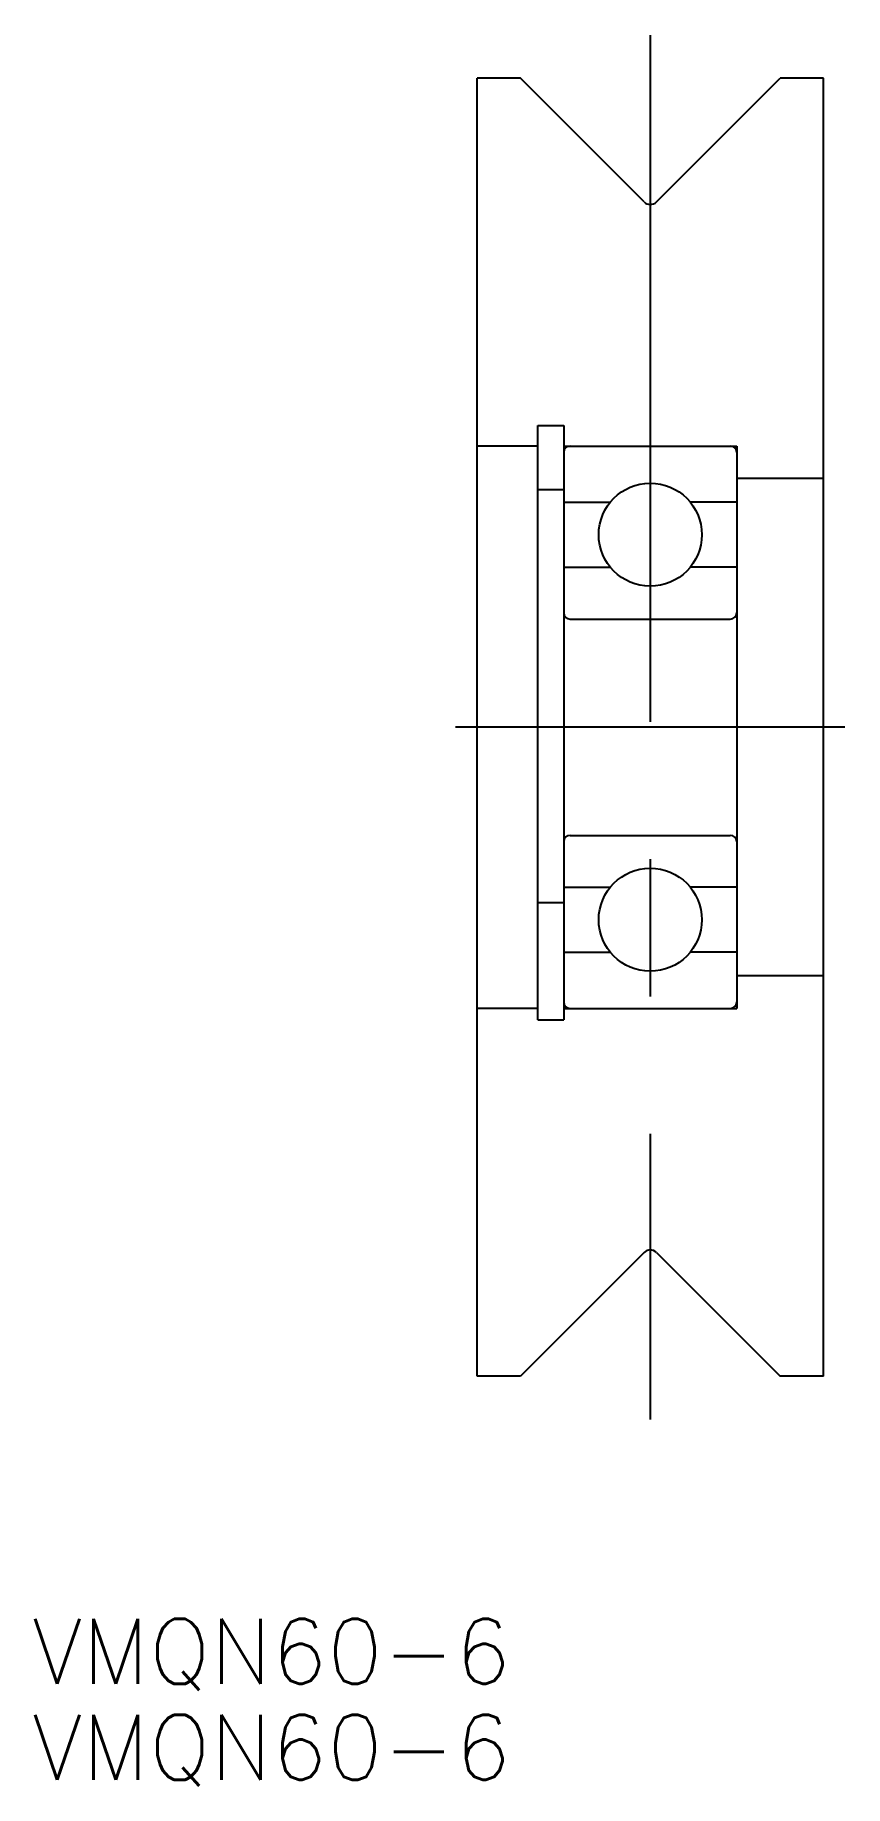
# Model space of a CAD drawing. Extents: x -28.4 to 9, y -48.9 to 32.
import ezdxf

# ---------------------------------------------------------------- set-up
doc = ezdxf.new("R2010")
doc.units = 0
doc.linetypes.add('CENTER', pattern=[50.8, 31.75, -6.35, 6.35, -6.35])
doc.layers.get('0').update_dxf_attribs({"linetype": 'CONTINUOUS'})
doc.layers.add('CENTER', color=1, linetype='CENTER')
doc.styles.get("Standard").update_dxf_attribs({"font": 'txt.shx', "height": 3, "bigfont": 'bigfont.shx'})

# ---------------------------------------------------------------- blocks, each defined once
blk = doc.blocks.new('*U3')
at = {"color": 7, "linetype": 'CONTINUOUS'}
blk.add_text('VMQN60-6', height=3, dxfattribs=at).set_placement((-28.564, -44.228))
blk = doc.blocks.new('*U4')
at = {"color": 7, "linetype": 'CONTINUOUS'}
blk.add_text('VMQN60-6', height=3, dxfattribs=at).set_placement((-28.564, -48.662))

msp = doc.modelspace()

# ---------------------------------------------------------------- linework, layer by layer
at = {"color": 7, "linetype": 'CONTINUOUS'}
for p, q in [((-6, 30), (-8, 30)), ((-8, -30), (-8, 30)), ((-0.283, 24.283), (-6, 30)), ((0.283, 24.283), (6, 30)), ((8, 30), (6, 30)), ((8, -30), (8, 30)), ((-5.2, -13.523), (-5.2, 13.952)), ((-5.2, 13.952), (-4, 13.952)), ((-4, 13.952), (-4, -13.523)), ((-5.2, 13), (-8, 13)), ((-4, 13), (4, 13)), ((4, 13), (4, -13)), ((8, 11.5), (4, 11.5)), ((-5.2, 10.984), (-4, 10.984)), ((-4, 10.4), (-1.849, 10.4)), ((4, 10.4), (1.849, 10.4)), ((-4, 7.4), (-1.849, 7.4)), ((4, 7.4), (1.849, 7.4)), ((-3.7, 5), (3.7, 5)), ((-3.7, -5), (3.7, -5)), ((-4, -7.4), (-1.849, -7.4)), ((4, -7.4), (1.849, -7.4)), ((-5.2, -8.097), (-4, -8.097)), ((-4, -10.4), (-1.849, -10.4)), ((4, -10.4), (1.849, -10.4)), ((8, -11.5), (4, -11.5)), ((-5.2, -13), (-8, -13)), ((-5.2, -13.523), (-4, -13.523)), ((-4, -13), (4, -13)), ((-0.283, -24.283), (-6, -30)), ((0.283, -24.283), (6, -30)), ((-6, -30), (-8, -30)), ((8, -30), (6, -30))]:
    msp.add_line(p, q, dxfattribs=at)
for centre in [(0, 8.9), (0, -8.9)]:
    msp.add_circle(centre, 2.381, dxfattribs=at)
for centre, radius, start, end in [((0, 24.566), 0.4, 225, 315), ((-3.7, 12.7), 0.3, 90, 180), ((3.7, 12.7), 0.3, 0, 90), ((-3.7, 5.3), 0.3, 180, 270), ((3.7, 5.3), 0.3, 270, 0), ((-3.7, -5.3), 0.3, 90, 180), ((3.7, -5.3), 0.3, 0, 90), ((-3.7, -12.7), 0.3, 180, 270), ((3.7, -12.7), 0.3, 270, 0), ((0, -24.566), 0.4, 45, 135)]:
    msp.add_arc(centre, radius, start, end, dxfattribs=at)
at = {"layer": 'CENTER', "color": 1, "linetype": 'CENTER'}
for p, q in [((0, 32), (0, -32)), ((9, 0), (-9, 0))]:
    msp.add_line(p, q, dxfattribs=at)

# ---------------------------------------------------------------- block references
at = {"color": 7, "linetype": 'CONTINUOUS'}
for name in ['*U3', '*U4']:
    msp.add_blockref(name, (0, 0), dxfattribs=at)

doc.saveas('drawing.dxf')
